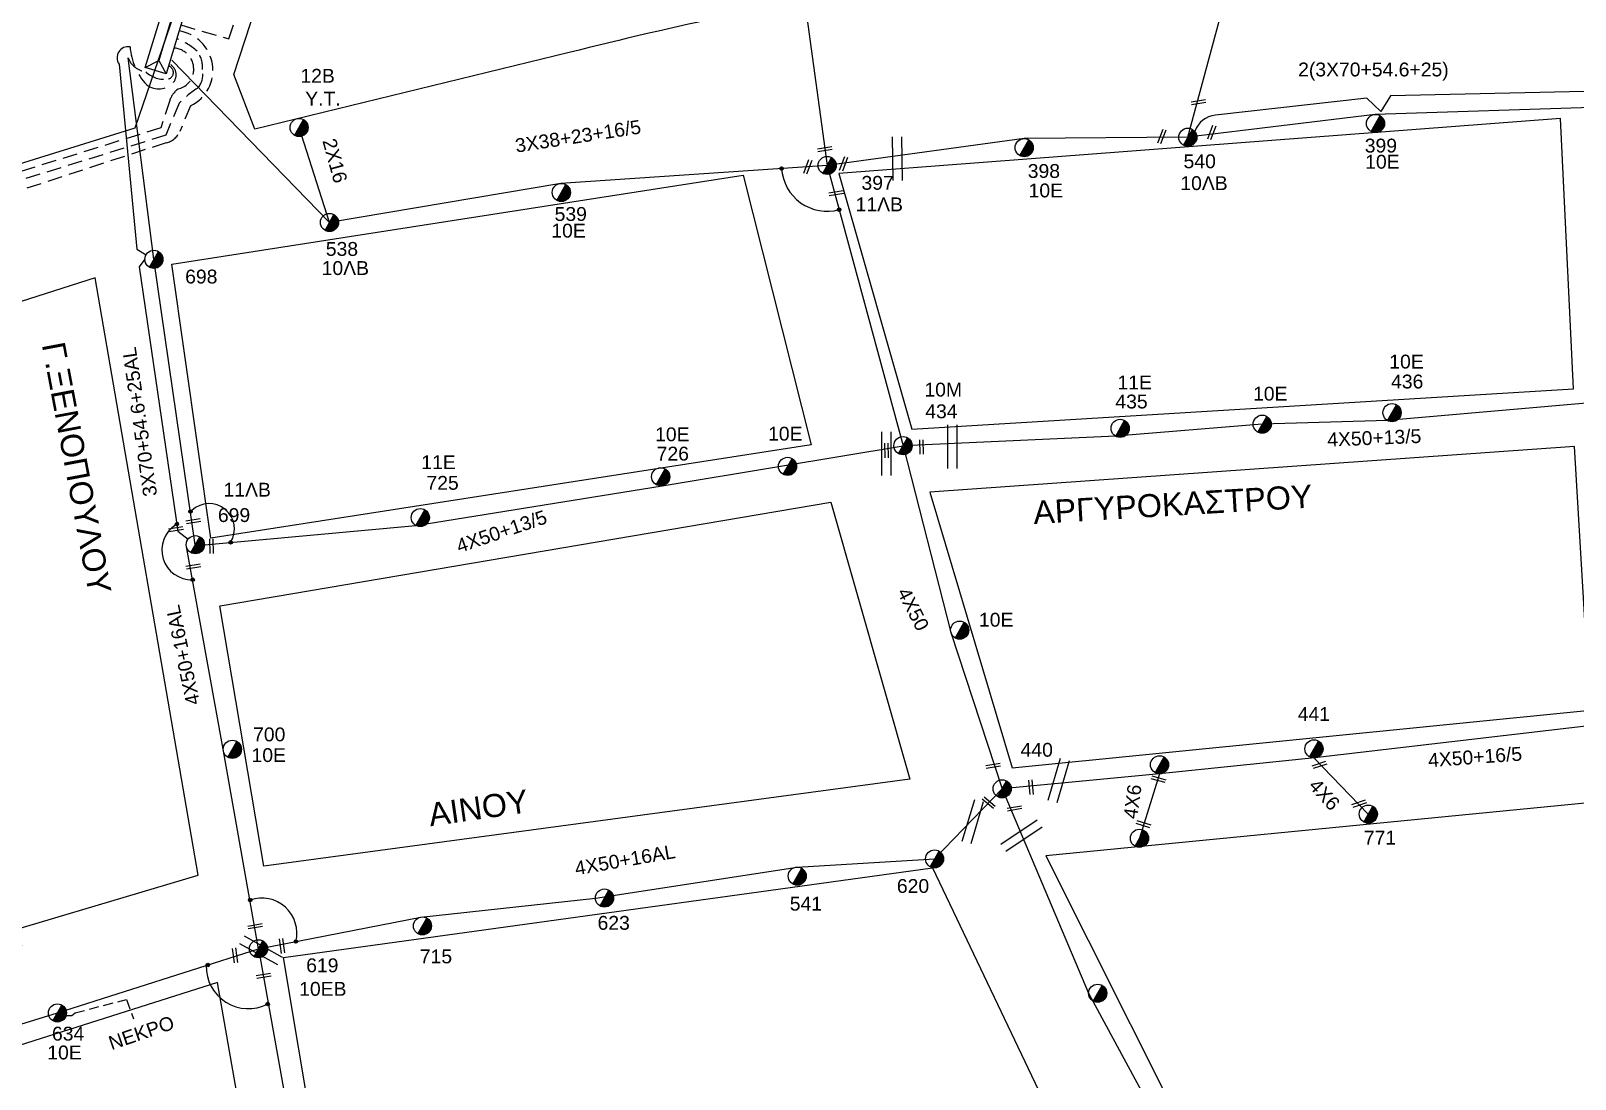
# Model space of a CAD drawing. Header units: millimetres. Extents: x 7453 to 9570, y 777 to 1872.
# Drawn here: x 8117 to 8317.7, y 1408.5 to 1544.7 of the extents above; entities that cross this region are included whole.
import ezdxf

# ---------------------------------------------------------------- set-up
doc = ezdxf.new("R2010")
doc.units = ezdxf.units.MM
doc.linetypes.add('DASHED', pattern=[19.05, 12.7, -6.35])
for name, color, linetype in [('Άγνωστα', 7, 'Continuous'), ('Γέφυρες Εναέριου Δικτύου', 7, 'Continuous'), ('Γυμνά εναέρια ΧΤ (1Φ)   2x16AL', 7, 'Continuous'), ('Γυμνά εναέρια ΧΤ (3Φ)   4x50AL', 7, 'Continuous'), ('Γυμνά εναέρια ΧΤ και ΦΟΠ (3Φ)   4x50+16AL', 7, 'Continuous'), ('Επιγραφές - Σχήματα', 7, 'Continuous'), ('Καλώδια ΧΤ   3x150+50AL', 7, 'DASHED'), ('Καλώδια ΧΤ   4x6AL', 7, 'DASHED'), ('Μηχανική τομή', 7, 'Continuous'), ('Στύλος ΦΜ', 7, 'Continuous'), ('Στύλος ΦΜ @ 1', 7, 'Continuous'), ('Συνδέσεις', 7, 'Continuous'), ('Συνεστραμμένα ΧΤ   3x70+54.6+25 AL', 7, 'SYN_LINE'), ('Τομή', 7, 'Continuous'), ('Υποσταθμός πόλεως', 7, 'Continuous'), ('Υπόβαθρο ΔΕΗ', 7, 'Continuous'), ('Υπόγεια Καλώδια Δικτύου ΧΤ   .10', 7, 'DASHED'), ('Υπόγεια Καλώδια Δικτύου ΧΤ   .15', 7, 'DASHED'), ('Υπόγεια καλώδια Παροχών ΧΤ   .10 -', 7, 'DASHED')]:
    doc.layers.add(name, color=color, linetype=linetype)
doc.styles.get("Standard").update_dxf_attribs({"font": 'ARIAL.TTF'})
doc.linetypes.add('SYN_LINE', pattern='A,0.5,-0.0001,["/\\/\\/\\/",Standard,S=0.1,R=0,X=0,Y=-0.05],-0.25', length=0.7501)

# ---------------------------------------------------------------- blocks, each defined once
blk = doc.blocks.new('ΥΠΑΡΧΩΝ ΤΣΙΜΕΝΤΕΝΙΟΣ ΣΤΥΛΟΣ')
at = {"layer": 'Στύλος ΦΜ'}
blk.add_hatch(color=7, dxfattribs=at).paths.add_polyline_path([(-1.29, -2.28, 0.574793), (2.62, 0, 0.268822), (1.3, 2.27)])
at = {"layer": 'Στύλος ΦΜ', "color": 7}
blk.add_line((-1.29, -2.28), (1.3, 2.27), dxfattribs=at)
blk.add_circle((0, 0), 2.62, dxfattribs=at)
at = {"layer": 'Στύλος ΦΜ', "flags": 4}
for tag, p in [('ΑΡΙΘΜΟΣ', (-4.68, 8.05)), ('ΤΥΠΟΣ', (-4.91, 3.03))]:
    blk.add_attdef(tag, p, '', height=4, dxfattribs=at)
blk = doc.blocks.new('ΥΠΟΣΤΑΘΜΟΣ ΠΟΛΕΩΣ')
at = {"layer": 'Υποσταθμός πόλεως', "linetype": 'Continuous', "ltscale": 40}
blk.add_lwpolyline([(-8.57, 2.82), (8.57, 2.82), (8.57, -2.82), (-8.57, -2.82)], close=True, dxfattribs=at)
for points in [[(-5.75, 0), (-8.57, 2.82)], [(5.75, 0), (8.57, 2.82)], [(-8.57, -2.82), (-5.75, 0)], [(-5.75, 0), (5.75, 0)], [(8.57, -2.82), (5.75, 0)]]:
    blk.add_lwpolyline(points, dxfattribs=at)
at = {"layer": 'Υποσταθμός πόλεως', "linetype": 'SYN_LINE', "ltscale": 40, "flags": 1}
for tag, p in [('ΜΕΤΑΣΧΗΜΑΤΙΣΜΟΣ', (10.6, 2.39)), ('ΙΣΧΥΣ', (10.58, -0.41)), ('ΑΡΙΘΜΟΣ', (10.7, -3.13))]:
    blk.add_attdef(tag, p, '', height=1.8, dxfattribs=at)
blk = doc.blocks.new('ΜΗΧΑΝΙΚΗ ΤΟΜΗ')
at = {"layer": 'Μηχανική τομή', "ltscale": 40}
for p, q in [((-1.89, 0.78), (1.89, 0.78)), ((1.89, 0), (-1.89, 0))]:
    blk.add_line(p, q, dxfattribs=at)
blk = doc.blocks.new('ΤΟΜΗ')
at = {"layer": 'Τομή', "ltscale": 40}
for p, q in [((-5.68, 0), (5.68, 0)), ((5.68, -2.33), (-5.68, -2.33))]:
    blk.add_line(p, q, dxfattribs=at)
blk = doc.blocks.new('_ΣΥΝΔΕΣΗ')
at = {"layer": 'Συνδέσεις', "linetype": 'SYN_LINE', "ltscale": 40}
blk.add_hatch(color=256, dxfattribs=at).paths.add_polyline_path([(0.5, -0.01, 1), (-0.5, -0.01, 1)])
at = {"layer": 'Συνδέσεις'}
blk.add_circle((0, -0.01), 0.5, dxfattribs=at)

msp = doc.modelspace()

# ---------------------------------------------------------------- linework, layer by layer
at = {"layer": 'Άγνωστα', "color": 1}
msp.add_lwpolyline([(8267.39, 1530.92), (8272.2, 1548.77), (8275.84, 1562.96), (8282.64, 1585.9), (8288.44, 1610.27), (8297.63, 1638.23)], dxfattribs=at)
at = {"layer": 'Άγνωστα', "color": 2, "linetype": 'SYN_LINE', "ltscale": 20}
msp.add_lwpolyline([(8217.7, 1547.79), (8220.5, 1527.25)], dxfattribs=at)
at = {"layer": 'Άγνωστα', "color": 1, "linetype": 'DASHED', "ltscale": 0.2}
msp.add_lwpolyline([(8134.96, 1540.44, -0.490416), (8135.56, 1538.07, -0.388744), (8132.06, 1537.73, -0.172422), (8129.9, 1542.66)], format="xyb", dxfattribs=at)
at = {"layer": 'Άγνωστα', "color": 133, "linetype": 'DASHED', "ltscale": 0.2}
msp.add_lwpolyline([(8129.65, 1541.24), (8129.65, 1541.24, 0.276599), (8131.95, 1539.42, 0.230781), (8134.88, 1538.48, 0.764717), (8134.88, 1540.18)], format="xyb", dxfattribs=at)
at = {"layer": 'Άγνωστα', "color": 2}
for points in [[(8155.83, 1519.84), (8135.33, 1540.91)], [(8220.5, 1527.24), (8185.87, 1524.92), (8155.83, 1519.84)]]:
    msp.add_lwpolyline(points, dxfattribs=at)
at = {"layer": 'Άγνωστα', "color": 30, "ltscale": 15}
msp.add_lwpolyline([(8267.39, 1530.92), (8267.38, 1530.92), (8246.1, 1530.74), (8220.5, 1527.25)], dxfattribs=at)
at = {"layer": 'Άγνωστα', "color": 30}
msp.add_lwpolyline([(8046.24, 1393.4), (8084.79, 1405.62), (8103.86, 1412.03), (8120.46, 1417.11), (8146.59, 1425.44)], dxfattribs=at)
at = {"layer": 'Άγνωστα', "linetype": 'DASHED', "ltscale": 0.1}
msp.add_lwpolyline([(8121.59, 1416.79), (8122.35, 1416.76), (8122.77, 1417.13), (8129.43, 1418.86), (8130.34, 1416.34)], dxfattribs=at)
at = {"layer": 'Γέφυρες Εναέριου Δικτύου', "ltscale": 40}
msp.add_arc((8220.5, 1527.24), 5.94, 183.8337, 285.1436, dxfattribs=at)
at = {"layer": 'Γέφυρες Εναέριου Δικτύου'}
for centre, radius, start, end in [((8140.19, 1480.02), 3.28, 327.8316, 133.2403), ((8137.9, 1477.28), 3.87, 122.1675, 271.9121), ((8147.02, 1427.48), 4.56, 346.2772, 109.377), ((8145.29, 1423.17), 5.5, 178.8945, 296.8911)]:
    msp.add_arc(centre, radius, start, end, dxfattribs=at)
at = {"layer": 'Γυμνά εναέρια ΧΤ (1Φ)   2x16AL', "color": 2}
msp.add_lwpolyline([(8155.83, 1519.84), (8151.87, 1532.18)], dxfattribs=at)
at = {"layer": 'Γυμνά εναέρια ΧΤ (3Φ)   4x50AL', "color": 2}
msp.add_lwpolyline([(8220.5, 1527.25), (8230.36, 1490.83), (8236.59, 1466.56), (8243.24, 1446.24)], dxfattribs=at)
at = {"layer": 'Γυμνά εναέρια ΧΤ (3Φ)   4x50AL', "color": 27}
msp.add_lwpolyline([(8324.66, 1496.83), (8293.34, 1494.1), (8277.04, 1493.62), (8258, 1492.06), (8230.36, 1490.82)], dxfattribs=at)
at = {"layer": 'Γυμνά εναέρια ΧΤ (3Φ)   4x50AL', "color": 133}
msp.add_lwpolyline([(8139.56, 1477.96), (8167.04, 1480.47), (8199.05, 1485.63), (8214.17, 1488.14), (8230.36, 1490.83)], dxfattribs=at)
at = {"layer": 'Γυμνά εναέρια ΧΤ (3Φ)   4x50AL', "color": 30}
msp.add_lwpolyline([(8243.24, 1446.24), (8254.48, 1419.67), (8273.04, 1385.34), (8283.42, 1361.72), (8297.49, 1336.14)], dxfattribs=at)
at = {"layer": 'Γυμνά εναέρια ΧΤ και ΦΟΠ (3Φ)   4x50+16AL', "color": 1}
for points in [[(8146.59, 1425.45), (8142.02, 1451.37), (8137.21, 1477.96)], [(8146.59, 1425.44), (8167.68, 1429.57), (8190.38, 1432.04), (8216.61, 1436.07), (8234.47, 1437.13), (8243.24, 1446.24)]]:
    msp.add_lwpolyline(points, dxfattribs=at)
at = {"layer": 'Γυμνά εναέρια ΧΤ και ΦΟΠ (3Φ)   4x50+16AL', "color": 6}
msp.add_lwpolyline([(8326.15, 1455.22), (8283.9, 1450.26), (8263.7, 1448.18), (8243.24, 1446.24)], dxfattribs=at)
at = {"layer": 'Γυμνά εναέρια ΧΤ και ΦΟΠ (3Φ)   4x50+16AL', "color": 30}
msp.add_lwpolyline([(8146.59, 1425.44), (8154.4, 1381.82), (8153.34, 1355.97)], dxfattribs=at)
at = {"layer": 'Καλώδια ΧΤ   3x150+50AL', "color": 173, "ltscale": 0.15}
msp.add_lwpolyline([(8136.26, 1544.73, -0.738403), (8137.77, 1535), (8136.35, 1531.66, -0.237883), (8134.6, 1530.19), (8134.6, 1530.19), (8076.33, 1511.21), (8039.32, 1499.97, -0.211769), (8036.39, 1500.33, -1.94902)], format="xyb", dxfattribs=at)
at = {"layer": 'Καλώδια ΧΤ   4x6AL', "color": 6, "linetype": 'SYN_LINE', "ltscale": 13}
msp.add_lwpolyline([(8283.77, 1450.26), (8290.83, 1442.95)], dxfattribs=at)
at = {"layer": 'Καλώδια ΧΤ   4x6AL', "color": 6, "linetype": 'SYN_LINE', "ltscale": 11}
msp.add_lwpolyline([(8263.7, 1448.18), (8261.09, 1439.81)], dxfattribs=at)
at = {"layer": 'Συνεστραμμένα ΧΤ   3x70+54.6+25 AL', "color": 1, "ltscale": 15}
msp.add_lwpolyline([(8129.9, 1542.66, 0.671171), (8128.47, 1540.41), (8130.79, 1516.37), (8131.99, 1515.65)], format="xyb", dxfattribs=at)
at = {"layer": 'Συνεστραμμένα ΧΤ   3x70+54.6+25 AL', "color": 133, "ltscale": 15}
msp.add_lwpolyline([(8138.38, 1477.96), (8133, 1515.05), (8129.65, 1541.24)], dxfattribs=at)
at = {"layer": 'Συνεστραμμένα ΧΤ   3x70+54.6+25 AL', "color": 1, "ltscale": 20}
msp.add_lwpolyline([(8321.12, 1536.03), (8318.94, 1536.85), (8293.72, 1536.31), (8292.46, 1534.28), (8290.64, 1536), (8270.96, 1533.8, 0.291877), (8268.3, 1531.66, 0.94536)], format="xyb", dxfattribs=at)
at = {"layer": 'Συνεστραμμένα ΧΤ   3x70+54.6+25 AL', "color": 30, "ltscale": 20}
msp.add_lwpolyline([(8321.22, 1534.82), (8291.74, 1533.87), (8267.39, 1530.92)], dxfattribs=at)
at = {"layer": 'Συνεστραμμένα ΧΤ   3x70+54.6+25 AL', "color": 1, "ltscale": 15}
msp.add_lwpolyline([(8131.82, 1515.05), (8131.08, 1514.09), (8136.13, 1479.71), (8137.45, 1478.68)], dxfattribs=at)
at = {"layer": 'Υπόβαθρο ΔΕΗ'}
for points in [[(8061.49, 1510.86), (8080.12, 1516.47), (8130.56, 1532.15), (8130.56, 1532.15), (8130.56, 1532.15), (8147.81, 1582.45, 0.13299), (8148.47, 1592.47, 0.157414), (8141.47, 1604.96, 0.058902), (8121.23, 1615.32, 0.070289), (8102.09, 1620.47, 0.107292), (8082.46, 1619.96, 0.046983), (8060.05, 1617.64, 0.209762), (8038.48, 1604.13, 0.153675), (8031.01, 1581.61, 0.12757), (8037.34, 1558.3, 0.016421), (8049.74, 1535.13, -0.021594), (8061.49, 1510.86, -200.148152)], [(8146.12, 1531.95), (8143.39, 1539.08), (8157.81, 1583.27), (8250.81, 1580.78, -0.054303), (8240.17, 1565.7, -0.040621), (8223.97, 1551.86, -0.099481), (8207.67, 1546.72, 0.009682), (8186.99, 1541.92), (8146.12, 1531.95)], [(8149.84, 1424.31), (8234.18, 1435.99), (8255.07, 1392.18), (8165.08, 1372.95, 0.243065), (8157.71, 1377.18), (8149.84, 1424.31)], [(8141.25, 1421.07), (8048.48, 1391.61), (8058.06, 1348.08), (8144.46, 1368.26, -0.277941), (8149.26, 1375.23), (8141.25, 1421.07)]]:
    msp.add_lwpolyline(points, format="xyb", dxfattribs=at)
for points in [[(8222.01, 1526.21), (8231.5, 1492.96), (8317.51, 1498.2), (8315.79, 1533.36), (8222.01, 1526.21)], [(8135.35, 1514.41), (8209.58, 1526), (8218.42, 1490.94), (8140.39, 1478.82), (8135.35, 1514.41)], [(8106.68, 1425.49), (8138.77, 1435.01), (8125.38, 1512.65), (8125.38, 1512.65), (8125.38, 1512.65), (8125.38, 1512.65), (8125.38, 1512.65), (8067.36, 1494.11), (8093.51, 1418.76), (8115.86, 1425.95)], [(8319.67, 1456.48), (8317.64, 1490.73), (8233.84, 1484.78), (8244.53, 1448.95), (8319.67, 1456.48)], [(8141.61, 1470.03), (8220.96, 1483.49), (8231.23, 1447.49), (8147.28, 1436.19), (8141.55, 1470.02)], [(8364.23, 1448.77), (8248.92, 1437.51), (8270.9, 1393.79), (8356.79, 1403.61), (8364.23, 1448.77)]]:
    msp.add_lwpolyline(points, dxfattribs=at)
at = {"layer": 'Υπόγεια Καλώδια Δικτύου ΧΤ   .10', "color": 5, "ltscale": 0.15}
msp.add_lwpolyline([(8135.96, 1543.71, -0.095417), (8138.61, 1542.1, -0.199134), (8139.3, 1539.72, -0.225712), (8138.77, 1537.37, 0.056728), (8136.29, 1535.33), (8134.53, 1531.18), (8134.53, 1531.18), (8134.53, 1531.18), (8077.91, 1513.62), (8056.43, 1506.84)], format="xyb", dxfattribs=at)
at = {"layer": 'Υπόγεια Καλώδια Δικτύου ΧΤ   .15', "color": 30, "ltscale": 0.15}
msp.add_lwpolyline([(8135.59, 1542.51, -0.442271), (8138.14, 1539.27, -0.306195), (8136.14, 1537.2, 0.152689), (8135.05, 1535.67), (8133.91, 1532.13), (8133.91, 1532.13), (8133.91, 1532.13), (8133.91, 1532.13), (8076.33, 1514.17), (8058.27, 1508.59, -0.355989), (8055.86, 1509.56), (8044.69, 1534.25, 0.468496), (8043.07, 1534.7, -0.443593)], format="xyb", dxfattribs=at)
at = {"layer": 'Υπόγεια καλώδια Παροχών ΧΤ   .10 -', "color": 27, "ltscale": 0.15}
msp.add_lwpolyline([(8136.5, 1545.51), (8142.72, 1543.7), (8157.91, 1588.38, 0.116459), (8158.16, 1590.95, 0.116459)], format="xyb", dxfattribs=at)

# ---------------------------------------------------------------- block references
at = {"layer": 'Μηχανική τομή'}
for p, xscale, yscale, zscale, rotation in [((8268.74, 1535.67), 0.4999999999997565, 0.4999999999997565, 0.4999999999997565, 189.2976279951109), ((8264.18, 1530.94), 0.4999999999997221, 0.4999999999997221, 0.4999999999997221, 69.15980568804567), ((8270.66, 1531.46), 0.4999999999997221, 0.4999999999997221, 0.4999999999997221, 69.15980568804567), ((8220.16, 1529.55), 0.4999999999997891, 0.4999999999997891, 0.4999999999997891, 189.2976279951135), ((8218.16, 1527.01), 0.4999999999997221, 0.4999999999997221, 0.4999999999997221, 69.15980568804567), ((8222.81, 1527.38), 0.4999999999997221, 0.4999999999997221, 0.4999999999997221, 69.15980568804567), ((8221.65, 1523.84), 0.4999999999997565, 0.4999999999997565, 0.4999999999997565, 189.2976279951109), ((8232.57, 1490.66), 0.4999999999997626, 0.4999999999997626, 0.4999999999997626, 270.9502137130036), ((8228.03, 1490.21), 0.4999999999997626, 0.4999999999997626, 0.4999999999997626, 270.9502137130036), ((8138.1, 1481.22), 0.4999999999997565, 0.4999999999997565, 0.4999999999997565, 189.2976279951109), ((8135.83, 1480.19), 0.4999999999997565, 0.4999999999997565, 0.4999999999997565, 189.2976279951109), ((8140.29, 1477.77), 0.4999999999997626, 0.4999999999997626, 0.4999999999997626, 270.9502137130036), ((8138.1, 1475.32), 0.4999999999997565, 0.4999999999997565, 0.4999999999997565, 189.2976279951109), ((8242.05, 1449.41), 0.4999999999997565, 0.4999999999997565, 0.4999999999997565, 189.2976279951109), ((8284.42, 1449.53), 0.4999999999997847, 0.4999999999997847, 0.4999999999997847, 198.6449932589422), ((8247.18, 1446.45), 0.4999999999998601, 0.4999999999998601, 0.4999999999998601, 94.43103470912192), ((8263.62, 1447.67), 0.4999999999997822, 0.4999999999997822, 0.4999999999997822, 164.9717433697002), ((8241.63, 1444.58), 0.4999999999997625, 0.4999999999997625, 0.4999999999997625, 139.9349860228055), ((8244.81, 1443.89), 0.4999999999997565, 0.4999999999997565, 0.4999999999997565, 189.2976279951109), ((8289.57, 1444.5), 0.4999999999997847, 0.4999999999997847, 0.4999999999997847, 198.6449932589422), ((8261.66, 1441.84), 0.4999999999997746, 0.4999999999997746, 0.4999999999997746, 162.7200167202136), ((8146.12, 1428.56), 0.4999999999997565, 0.4999999999997565, 0.4999999999997565, 189.2976279951109), ((8143.74, 1424.62), 0.4999999999998553, 0.4999999999998553, 0.4999999999998553, 97.91119188946402), ((8149.84, 1425.84), 0.4999999999998553, 0.4999999999998553, 0.4999999999998553, 97.91119188946402), ((8147.24, 1422.14), 0.4999999999997565, 0.4999999999997565, 0.4999999999997565, 189.2976279951109)]:
    msp.add_blockref('ΜΗΧΑΝΙΚΗ ΤΟΜΗ', p, dxfattribs=dict(at, xscale=xscale, yscale=yscale, zscale=zscale, rotation=rotation))
at = {"layer": 'Στύλος ΦΜ @ 1', "ltscale": 40}
ref = msp.add_blockref('ΥΠΑΡΧΩΝ ΤΣΙΜΕΝΤΕΝΙΟΣ ΣΤΥΛΟΣ', (8151.87, 1532.18), dxfattribs=dict(at, xscale=0.4499999999998181, yscale=0.4499999999998181, zscale=0.4499999999998181))
ref.add_attrib('ΤΥΠΟΣ', 'Υ.Τ.', (8152.67, 1535.03), dxfattribs={"layer": 'Στύλος ΦΜ', "height": 1.8, "flags": 4})
ref.add_attrib('ΑΡΙΘΜΟΣ', '12Β', (8152.04, 1538), dxfattribs={"layer": 'Στύλος ΦΜ', "height": 1.8, "flags": 4})
ref = msp.add_blockref('ΥΠΑΡΧΩΝ ΤΣΙΜΕΝΤΕΝΙΟΣ ΣΤΥΛΟΣ', (8291.77, 1532.7), dxfattribs=dict(at, xscale=0.4499999999998181, yscale=0.4499999999998181, zscale=0.4499999999998181))
ref.add_attrib('ΤΥΠΟΣ', '10Ε', (8290.43, 1526.83), dxfattribs={"layer": 'Στύλος ΦΜ', "height": 1.8, "flags": 4})
ref.add_attrib('ΑΡΙΘΜΟΣ', '399', (8290.37, 1528.93), dxfattribs={"layer": 'Στύλος ΦΜ', "height": 1.8, "flags": 4})
ref = msp.add_blockref('ΥΠΑΡΧΩΝ ΤΣΙΜΕΝΤΕΝΙΟΣ ΣΤΥΛΟΣ', (8267.38, 1530.92), dxfattribs=dict(at, xscale=0.4499999999998181, yscale=0.4499999999998181, zscale=0.4499999999998181))
ref.add_attrib('ΤΥΠΟΣ', '10ΛΒ', (8266.4, 1524.05), dxfattribs={"layer": 'Στύλος ΦΜ', "height": 1.8, "flags": 4})
ref.add_attrib('ΑΡΙΘΜΟΣ', '540', (8266.82, 1526.89), dxfattribs={"layer": 'Στύλος ΦΜ', "height": 1.8, "flags": 4})
ref = msp.add_blockref('ΥΠΑΡΧΩΝ ΤΣΙΜΕΝΤΕΝΙΟΣ ΣΤΥΛΟΣ', (8246.11, 1529.56), dxfattribs=dict(at, xscale=0.4499999999998181, yscale=0.4499999999998181, zscale=0.4499999999998181))
ref.add_attrib('ΤΥΠΟΣ', '10Ε', (8246.68, 1523.1), dxfattribs={"layer": 'Στύλος ΦΜ', "height": 1.8, "flags": 4})
ref.add_attrib('ΑΡΙΘΜΟΣ', '398', (8246.57, 1525.63), dxfattribs={"layer": 'Στύλος ΦΜ', "height": 1.8, "flags": 4})
ref = msp.add_blockref('ΥΠΑΡΧΩΝ ΤΣΙΜΕΝΤΕΝΙΟΣ ΣΤΥΛΟΣ', (8220.5, 1527.25), dxfattribs=dict(at, xscale=0.4499999999998181, yscale=0.4499999999998181, zscale=0.4499999999998181))
ref.add_attrib('ΤΥΠΟΣ', '11ΛΒ', (8224.2, 1521.29), dxfattribs={"layer": 'Στύλος ΦΜ', "height": 1.8, "flags": 4})
ref.add_attrib('ΑΡΙΘΜΟΣ', '397', (8224.96, 1524.09), dxfattribs={"layer": 'Στύλος ΦΜ', "height": 1.8, "flags": 4})
ref = msp.add_blockref('ΥΠΑΡΧΩΝ ΤΣΙΜΕΝΤΕΝΙΟΣ ΣΤΥΛΟΣ', (8185.95, 1523.74), dxfattribs=dict(at, xscale=0.4499999999998181, yscale=0.4499999999998181, zscale=0.4499999999998181))
ref.add_attrib('ΤΥΠΟΣ', '10Ε', (8184.65, 1517.88), dxfattribs={"layer": 'Στύλος ΦΜ', "height": 1.8, "flags": 4})
ref.add_attrib('ΑΡΙΘΜΟΣ', '539', (8185.08, 1520.04), dxfattribs={"layer": 'Στύλος ΦΜ', "height": 1.8, "flags": 4})
ref = msp.add_blockref('ΥΠΑΡΧΩΝ ΤΣΙΜΕΝΤΕΝΙΟΣ ΣΤΥΛΟΣ', (8155.82, 1519.84), dxfattribs=dict(at, xscale=0.4499999999998181, yscale=0.4499999999998181, zscale=0.4499999999998181))
ref.add_attrib('ΤΥΠΟΣ', '10ΛΒ', (8154.8, 1513.01), dxfattribs={"layer": 'Στύλος ΦΜ', "height": 1.8, "flags": 4})
ref.add_attrib('ΑΡΙΘΜΟΣ', '538', (8155.34, 1515.5), dxfattribs={"layer": 'Στύλος ΦΜ', "height": 1.8, "flags": 4})
ref = msp.add_blockref('ΥΠΑΡΧΩΝ ΤΣΙΜΕΝΤΕΝΙΟΣ ΣΤΥΛΟΣ', (8133, 1515.05), dxfattribs=dict(at, xscale=0.4499999999998181, yscale=0.4499999999998181, zscale=0.4499999999998181))
ref.add_attrib('ΑΡΙΘΜΟΣ', '698', (8137.06, 1511.91), dxfattribs={"layer": 'Στύλος ΦΜ', "height": 1.8, "flags": 4})
ref = msp.add_blockref('ΥΠΑΡΧΩΝ ΤΣΙΜΕΝΤΕΝΙΟΣ ΣΤΥΛΟΣ', (8293.92, 1495.12), dxfattribs=dict(at, xscale=0.4499999999998181, yscale=0.4499999999998181, zscale=0.4499999999998181))
ref.add_attrib('ΤΥΠΟΣ', '10Ε', (8293.56, 1500.86), dxfattribs={"layer": 'Στύλος ΦΜ', "height": 1.8, "flags": 4})
ref.add_attrib('ΑΡΙΘΜΟΣ', '436', (8293.79, 1498.27), dxfattribs={"layer": 'Στύλος ΦΜ', "height": 1.8, "flags": 4})
ref = msp.add_blockref('ΥΠΑΡΧΩΝ ΤΣΙΜΕΝΤΕΝΙΟΣ ΣΤΥΛΟΣ', (8258.58, 1493.08), dxfattribs=dict(at, xscale=0.4499999999998181, yscale=0.4499999999998181, zscale=0.4499999999998181))
ref.add_attrib('ΤΥΠΟΣ', '11Ε', (8258.24, 1498.15), dxfattribs={"layer": 'Στύλος ΦΜ', "height": 1.8, "flags": 4})
ref.add_attrib('ΑΡΙΘΜΟΣ', '435', (8257.96, 1495.67), dxfattribs={"layer": 'Στύλος ΦΜ', "height": 1.8, "flags": 4})
ref = msp.add_blockref('ΥΠΑΡΧΩΝ ΤΣΙΜΕΝΤΕΝΙΟΣ ΣΤΥΛΟΣ', (8230.36, 1490.83), dxfattribs=dict(at, xscale=0.4499999999998181, yscale=0.4499999999998181, zscale=0.4499999999998181))
ref.add_attrib('ΤΥΠΟΣ', '10Μ', (8233.14, 1497.22), dxfattribs={"layer": 'Στύλος ΦΜ', "height": 1.8, "flags": 4})
ref.add_attrib('ΑΡΙΘΜΟΣ', '434', (8233.25, 1494.4), dxfattribs={"layer": 'Στύλος ΦΜ', "height": 1.8, "flags": 4})
ref = msp.add_blockref('ΥΠΑΡΧΩΝ ΤΣΙΜΕΝΤΕΝΙΟΣ ΣΤΥΛΟΣ', (8277.04, 1493.62), dxfattribs=dict(at, xscale=0.4499999999998181, yscale=0.4499999999998181, zscale=0.4499999999998181))
ref.add_attrib('ΤΥΠΟΣ', '10Ε', (8275.85, 1496.69), dxfattribs={"layer": 'Στύλος ΦΜ', "height": 1.8, "flags": 4})
ref = msp.add_blockref('ΥΠΑΡΧΩΝ ΤΣΙΜΕΝΤΕΝΙΟΣ ΣΤΥΛΟΣ', (8198.86, 1486.79), dxfattribs=dict(at, xscale=0.4499999999998181, yscale=0.4499999999998181, zscale=0.4499999999998181))
ref.add_attrib('ΤΥΠΟΣ', '10Ε', (8198.14, 1491.41), dxfattribs={"layer": 'Στύλος ΦΜ', "height": 1.8, "flags": 4})
ref.add_attrib('ΑΡΙΘΜΟΣ', '726', (8198.34, 1488.9), dxfattribs={"layer": 'Στύλος ΦΜ', "height": 1.8, "flags": 4})
ref = msp.add_blockref('ΥΠΑΡΧΩΝ ΤΣΙΜΕΝΤΕΝΙΟΣ ΣΤΥΛΟΣ', (8215.35, 1488.14), dxfattribs=dict(at, xscale=0.4499999999998181, yscale=0.4499999999998181, zscale=0.4499999999998181))
ref.add_attrib('ΤΥΠΟΣ', '10Ε', (8212.82, 1491.49), dxfattribs={"layer": 'Στύλος ΦΜ', "height": 1.8, "flags": 4})
ref = msp.add_blockref('ΥΠΑΡΧΩΝ ΤΣΙΜΕΝΤΕΝΙΟΣ ΣΤΥΛΟΣ', (8167.62, 1481.49), dxfattribs=dict(at, xscale=0.4499999999998181, yscale=0.4499999999998181, zscale=0.4499999999998181))
ref.add_attrib('ΤΥΠΟΣ', '11Ε', (8167.75, 1487.78), dxfattribs={"layer": 'Στύλος ΦΜ', "height": 1.8, "flags": 4})
ref.add_attrib('ΑΡΙΘΜΟΣ', '725', (8168.42, 1485.1), dxfattribs={"layer": 'Στύλος ΦΜ', "height": 1.8, "flags": 4})
ref = msp.add_blockref('ΥΠΑΡΧΩΝ ΤΣΙΜΕΝΤΕΝΙΟΣ ΣΤΥΛΟΣ', (8138.38, 1477.96), dxfattribs=dict(at, xscale=0.4499999999998181, yscale=0.4499999999998181, zscale=0.4499999999998181))
ref.add_attrib('ΤΥΠΟΣ', '11ΛΒ', (8142.05, 1484.21), dxfattribs={"layer": 'Στύλος ΦΜ', "height": 1.8, "flags": 4})
ref.add_attrib('ΑΡΙΘΜΟΣ', '699', (8141.32, 1480.91), dxfattribs={"layer": 'Στύλος ΦΜ', "height": 1.8, "flags": 4})
ref = msp.add_blockref('ΥΠΑΡΧΩΝ ΤΣΙΜΕΝΤΕΝΙΟΣ ΣΤΥΛΟΣ', (8237.73, 1466.86), dxfattribs=dict(at, xscale=0.4499999999998181, yscale=0.4499999999998181, zscale=0.4499999999998181))
ref.add_attrib('ΤΥΠΟΣ', '10Ε', (8240.23, 1467.31), dxfattribs={"layer": 'Στύλος ΦΜ', "height": 1.8, "flags": 4})
ref = msp.add_blockref('ΥΠΑΡΧΩΝ ΤΣΙΜΕΝΤΕΝΙΟΣ ΣΤΥΛΟΣ', (8283.77, 1451.43), dxfattribs=dict(at, xscale=0.4499999999998181, yscale=0.4499999999998181, zscale=0.4499999999998181))
ref.add_attrib('ΑΡΙΘΜΟΣ', '441', (8281.66, 1455.06), dxfattribs={"layer": 'Στύλος ΦΜ', "height": 1.8, "flags": 4})
ref = msp.add_blockref('ΥΠΑΡΧΩΝ ΤΣΙΜΕΝΤΕΝΙΟΣ ΣΤΥΛΟΣ', (8143.19, 1451.37), dxfattribs=dict(at, xscale=0.4499999999998181, yscale=0.4499999999998181, zscale=0.4499999999998181))
ref.add_attrib('ΤΥΠΟΣ', '10Ε', (8145.69, 1449.72), dxfattribs={"layer": 'Στύλος ΦΜ', "height": 1.8, "flags": 4})
ref.add_attrib('ΑΡΙΘΜΟΣ', '700', (8145.89, 1452.41), dxfattribs={"layer": 'Στύλος ΦΜ', "height": 1.8, "flags": 4})
ref = msp.add_blockref('ΥΠΑΡΧΩΝ ΤΣΙΜΕΝΤΕΝΙΟΣ ΣΤΥΛΟΣ', (8243.24, 1446.24), dxfattribs=dict(at, xscale=0.4499999999998181, yscale=0.4499999999998181, zscale=0.4499999999998181))
ref.add_attrib('ΑΡΙΘΜΟΣ', '440', (8245.64, 1450.41), dxfattribs={"layer": 'Στύλος ΦΜ', "height": 1.8, "flags": 4})
at = {"layer": 'Στύλος ΦΜ @ 1', "ltscale": 40, "xscale": 0.4499999999998181, "yscale": 0.4499999999998181, "zscale": 0.4499999999998181}
for p in [(8263.7, 1449.36), (8261.09, 1439.81), (8255.66, 1419.67)]:
    msp.add_blockref('ΥΠΑΡΧΩΝ ΤΣΙΜΕΝΤΕΝΙΟΣ ΣΤΥΛΟΣ', p, dxfattribs=at)
at = {"layer": 'Στύλος ΦΜ @ 1', "ltscale": 40}
ref = msp.add_blockref('ΥΠΑΡΧΩΝ ΤΣΙΜΕΝΤΕΝΙΟΣ ΣΤΥΛΟΣ', (8290.83, 1442.95), dxfattribs=dict(at, xscale=0.4499999999998181, yscale=0.4499999999998181, zscale=0.4499999999998181))
ref.add_attrib('ΑΡΙΘΜΟΣ', '771', (8290.25, 1438.99), dxfattribs={"layer": 'Στύλος ΦΜ', "height": 1.8, "flags": 4})
ref = msp.add_blockref('ΥΠΑΡΧΩΝ ΤΣΙΜΕΝΤΕΝΙΟΣ ΣΤΥΛΟΣ', (8234.46, 1437.13), dxfattribs=dict(at, xscale=0.4499999999998181, yscale=0.4499999999998181, zscale=0.4499999999998181))
ref.add_attrib('ΑΡΙΘΜΟΣ', '620', (8229.56, 1432.71), dxfattribs={"layer": 'Στύλος ΦΜ', "height": 1.8, "flags": 4})
ref = msp.add_blockref('ΥΠΑΡΧΩΝ ΤΣΙΜΕΝΤΕΝΙΟΣ ΣΤΥΛΟΣ', (8216.61, 1434.89), dxfattribs=dict(at, xscale=0.4499999999998181, yscale=0.4499999999998181, zscale=0.4499999999998181))
ref.add_attrib('ΑΡΙΘΜΟΣ', '541', (8215.64, 1430.41), dxfattribs={"layer": 'Στύλος ΦΜ', "height": 1.8, "flags": 4})
ref = msp.add_blockref('ΥΠΑΡΧΩΝ ΤΣΙΜΕΝΤΕΝΙΟΣ ΣΤΥΛΟΣ', (8191.56, 1432.04), dxfattribs=dict(at, xscale=0.4499999999998181, yscale=0.4499999999998181, zscale=0.4499999999998181))
ref.add_attrib('ΑΡΙΘΜΟΣ', '623', (8190.66, 1427.92), dxfattribs={"layer": 'Στύλος ΦΜ', "height": 1.8, "flags": 4})
ref = msp.add_blockref('ΥΠΑΡΧΩΝ ΤΣΙΜΕΝΤΕΝΙΟΣ ΣΤΥΛΟΣ', (8167.9, 1428.42), dxfattribs=dict(at, xscale=0.4499999999998181, yscale=0.4499999999998181, zscale=0.4499999999998181))
ref.add_attrib('ΑΡΙΘΜΟΣ', '715', (8167.56, 1423.56), dxfattribs={"layer": 'Στύλος ΦΜ', "height": 1.8, "flags": 4})
ref = msp.add_blockref('ΥΠΑΡΧΩΝ ΤΣΙΜΕΝΤΕΝΙΟΣ ΣΤΥΛΟΣ', (8146.59, 1425.45), dxfattribs=dict(at, xscale=0.4499999999998181, yscale=0.4499999999998181, zscale=0.4499999999998181))
ref.add_attrib('ΤΥΠΟΣ', '10ΕΒ', (8151.88, 1419.34), dxfattribs={"layer": 'Στύλος ΦΜ', "height": 1.8, "flags": 4})
ref.add_attrib('ΑΡΙΘΜΟΣ', '619', (8152.79, 1422.4), dxfattribs={"layer": 'Στύλος ΦΜ', "height": 1.8, "flags": 4})
ref = msp.add_blockref('ΥΠΑΡΧΩΝ ΤΣΙΜΕΝΤΕΝΙΟΣ ΣΤΥΛΟΣ', (8120.46, 1417.11), dxfattribs=dict(at, xscale=0.4499999999998181, yscale=0.4499999999998181, zscale=0.4499999999998181))
ref.add_attrib('ΤΥΠΟΣ', '10Ε', (8119.14, 1411.07), dxfattribs={"layer": 'Στύλος ΦΜ', "height": 1.8, "flags": 4})
ref.add_attrib('ΑΡΙΘΜΟΣ', '634', (8119.75, 1413.52), dxfattribs={"layer": 'Στύλος ΦΜ', "height": 1.8, "flags": 4})
at = {"layer": 'Συνδέσεις', "xscale": 0.4499999999998181, "yscale": 0.4499999999998181, "zscale": 0.4499999999998181}
for p in [(8214.58, 1526.85), (8222.06, 1521.51), (8137.76, 1482.28), (8135.99, 1480.65), (8142.97, 1478.27), (8138.04, 1473.42), (8145.51, 1431.79), (8151.46, 1426.4), (8140.01, 1423.35), (8147.78, 1418.27)]:
    msp.add_blockref('_ΣΥΝΔΕΣΗ', p, dxfattribs=at)
at = {"layer": 'Τομή'}
for p, xscale, yscale, zscale, rotation in [((8230.2, 1528.13), 0.4999999999999983, 0.4999999999999983, 0.4999999999999983, 270.6008393615219), ((8236.19, 1490.7), 0.4999999999999896, 0.4999999999999896, 0.4999999999999896, 90), ((8227.6, 1489.78), 0.4999999999999896, 0.4999999999999896, 0.4999999999999896, 90), ((8251.14, 1447.15), 0.4999999999999896, 0.4999999999999896, 0.4999999999999896, 253.4385451203545), ((8239.98, 1441.81), 0.4999999999999896, 0.4999999999999896, 0.4999999999999896, 253.4385451203545), ((8245.43, 1440.64), 0.5000000000000017, 0.5000000000000017, 0.5000000000000017, 33.89101131148263), ((8146.64, 1424.72), 0.4999999999999826, 0.4999999999999826, 0.4999999999999826, 151.019277568129)]:
    msp.add_blockref('ΤΟΜΗ', p, dxfattribs=dict(at, xscale=xscale, yscale=yscale, zscale=zscale, rotation=rotation))
at = {"layer": 'Υποσταθμός πόλεως', "xscale": 0.4999999999999686, "yscale": 0.4999999999999686, "zscale": 0.4999999999999686, "rotation": 253.1242054388763}
msp.add_blockref('ΥΠΟΣΤΑΘΜΟΣ ΠΟΛΕΩΣ', (8134.47, 1543.66), dxfattribs=at)

# ---------------------------------------------------------------- texts
at = {"layer": 'Άγνωστα', "insert": (8179.83, 1530.69), "char_height": 1.8, "width": 16.2172, "attachment_point": 1, "rotation": 8.7423}
msp.add_mtext('3X38+23+16/5', dxfattribs=at)
at = {"layer": 'Γυμνά εναέρια ΧΤ (1Φ)   2x16AL', "insert": (8156.62, 1530.94), "char_height": 1.8, "width": 16.2172, "attachment_point": 1, "rotation": 285.4155}
msp.add_mtext('2X16', dxfattribs=at)
at = {"layer": 'Γυμνά εναέρια ΧΤ (3Φ)   4x50AL', "char_height": 1.8, "attachment_point": 1}
for s, insert, width, rotation in [('4X50+13/5', (8285.46, 1492.51), 36.4294, 2.2748), ('4X50+13/5', (8172.1, 1478.57), 36.4294, 18.8271), ('4X50', (8231.15, 1472.61), 16.2172, 297.1841)]:
    msp.add_mtext(s, dxfattribs=dict(at, insert=insert, width=width, rotation=rotation))
at = {"layer": 'Γυμνά εναέρια ΧΤ και ΦΟΠ (3Φ)   4x50+16AL', "char_height": 1.8, "width": 36.4294, "attachment_point": 1}
for s, insert, rotation in [('4X50+16AL', (8137.24, 1456.96), 101.9045), ('4X50+16/5', (8298.54, 1450.84), 4.0978), ('4X50+16AL', (8187.56, 1436.76), 9.8989)]:
    msp.add_mtext(s, dxfattribs=dict(at, insert=insert, rotation=rotation))
at = {"layer": 'Επιγραφές - Σχήματα', "attachment_point": 1}
for s, insert, char_height, width, rotation in [('Γ.ΞΕΝΟΠΟΥΛΟΥ', (8121.37, 1504.53), 3, 53.0365, 280.649), ('APΓYPOKAΣTPOY', (8247.19, 1483.64), 3, 16.2172, 3.3974), ('AINOY', (8168.5, 1444.33), 3, 30.3001, 8.1561), ('ΝΕΚΡΟ', (8126.91, 1413.97), 1.8, 36.4294, 18.8271)]:
    msp.add_mtext(s, dxfattribs=dict(at, insert=insert, char_height=char_height, width=width, rotation=rotation))
at = {"layer": 'Καλώδια ΧΤ   4x6AL', "char_height": 1.8, "width": 16.2172, "attachment_point": 1}
for insert, rotation in [((8284.29, 1447.76), 312.3874), ((8259, 1442.48), 82.413)]:
    msp.add_mtext('4X6', dxfattribs=dict(at, insert=insert, rotation=rotation))
at = {"layer": 'Συνεστραμμένα ΧΤ   3x70+54.6+25 AL', "insert": (8281.71, 1540.62), "char_height": 1.8, "width": 16.2172, "attachment_point": 1}
msp.add_mtext('2(3X70+54.6+25)', dxfattribs=at)
at = {"layer": 'Συνεστραμμένα ΧΤ   3x70+54.6+25 AL', "insert": (8131.65, 1484.11), "char_height": 1.8, "width": 16.2172, "attachment_point": 1, "rotation": 98.2166}
msp.add_mtext('3X70+54.6+25AL', dxfattribs=at)

doc.saveas('drawing.dxf')
